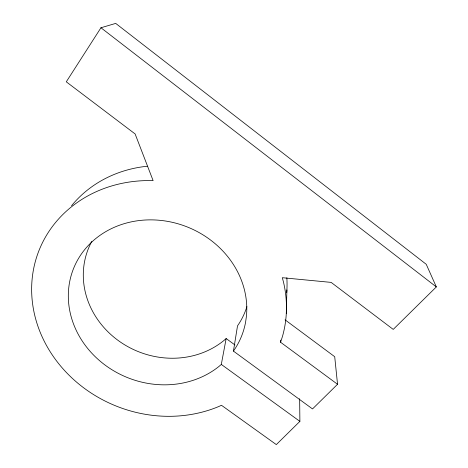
<?xml version="1.0" encoding="UTF-8"?>
<svg xmlns="http://www.w3.org/2000/svg" width="468" height="468" viewBox="0 0 468 468"><rect width="100%" height="100%" fill="white"/><g stroke="black" fill="none" stroke-linecap="round" stroke-linejoin="round"><path stroke-width="0.7" d="M286.299 313.379L286.902 289.914M246.917 306.616A84.48 76.723 22.5 0 1 237.522 325.845L233.433 351.105L312.513 408.933L337.539 384.275L280.589 342.26L280.671 340.113M233.433 351.105A90.552 81.034 22.4 0 0 245.63 321.937L246.384 316.596A90.552 81.034 22.4 0 0 140.763 220.375A90.552 81.034 22.4 0 0 78.162 334.164A90.552 81.034 22.4 0 0 218.96 366.444L221.305 364.426L226.155 338.54L234.965 344.974M280.589 342.26L282.526 336.24A129.267 115.836 22.4 0 0 283.386 281.654L282.292 277.705L331.145 282.391L393.225 329.402L436.334 286.919L426.249 264.309L115.707 23.4L100.953 27.758L66.286 81.824L135.117 133.947L153.118 180.63L144.723 180.636A129.267 115.836 22.4 0 0 37.346 324.529A129.267 115.836 22.4 0 0 218.808 406.505L221.469 405.288L276.319 444.6L299.889 421.375L299.649 398.748M226.155 338.54L223.956 340.47A84.48 76.723 22.5 0 1 117.257 339.797A84.48 76.723 22.5 0 1 91.775 241.424M221.305 364.426L299.889 421.375M285.07 319.831L334.714 356.71L337.539 384.275M100.953 27.758L436.334 286.919M71.551 205.733A120.586 109.635 22.5 0 1 147.244 166.234M286.843 277.729A120.586 109.635 22.5 0 1 286.726 292.588"/></g></svg>
